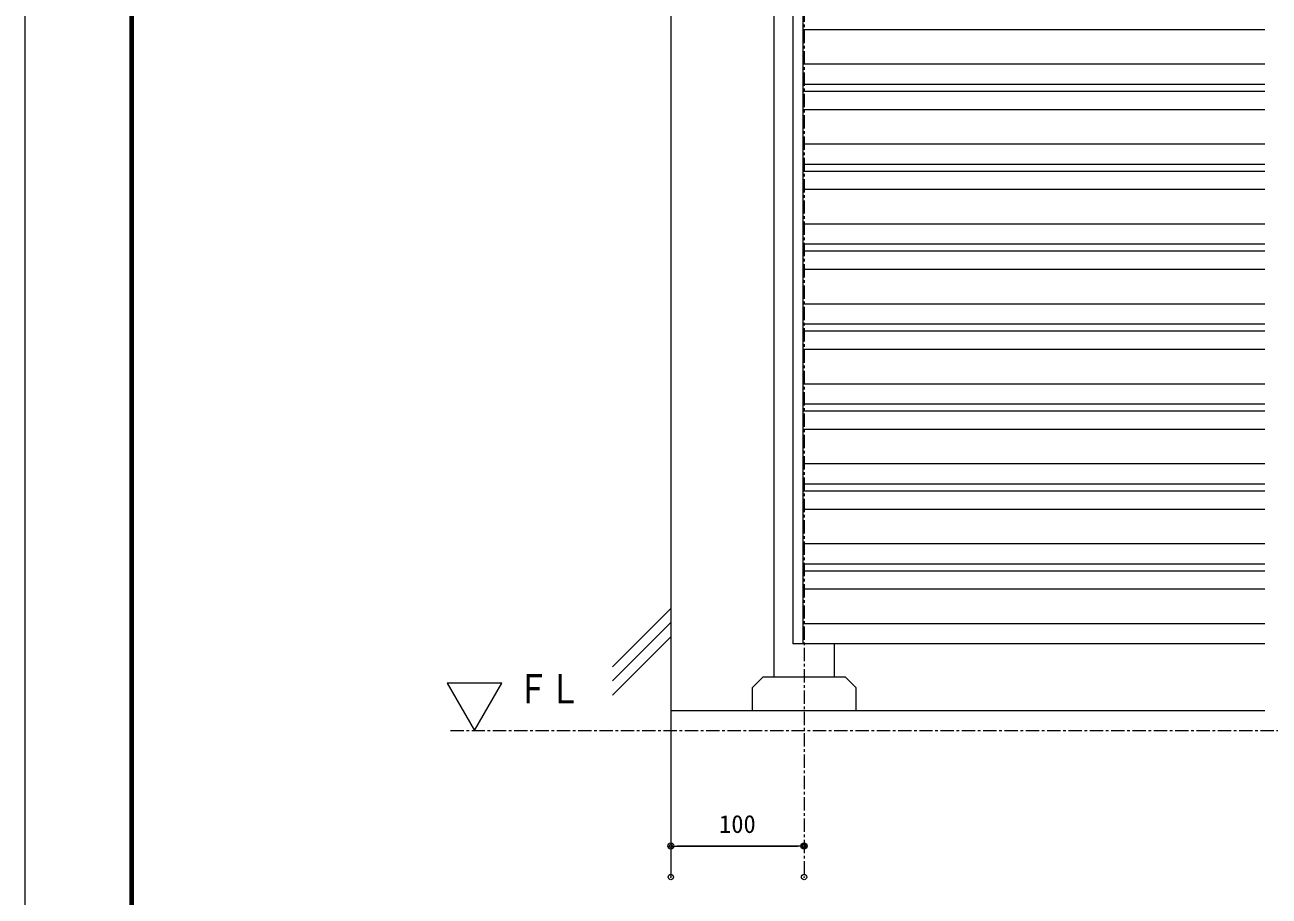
# Model space of a CAD drawing. Units: millimetres, scale not verified. Extents: x -1682 to 1682, y -1188 to 1188.
# Drawn here: x -1682 to -748, y -613 to 41 of the extents above; entities that cross this region are included whole.
import ezdxf
from ezdxf.enums import TextEntityAlignment as Align

# ---------------------------------------------------------------- set-up
doc = ezdxf.new("R2010")
doc.units = ezdxf.units.MM
doc.header["$LTSCALE"] = 8
doc.header["$PDMODE"] = 32
doc.header["$PDSIZE"] = 4
doc.linetypes.add('USER1', pattern=[2, 1.25, -0.25, 0.25, -0.25])
for name, color, linetype, lineweight in [('0-0_0', 7, 'Continuous', 18), ('0-1_DEFPOINTS', 7, 'Continuous', 18), ('0-5_WAKU', 7, 'Continuous', 18), ('0-7_2躯体線', 4, 'Continuous', 18), ('0-8_3中心線', 2, 'USER1', 18), ('0-E_4アルミ', 6, 'Continuous', 18), ('1-0_KIJUN-A', 2, 'USER1', 18)]:
    doc.layers.add(name, color=color, linetype=linetype, lineweight=lineweight)
doc.layers.add('1-7_1寸法', color=7, linetype='Continuous')
doc.styles.add('ＭＳ ゴシック', font='')
doc.styles.get('ＭＳ ゴシック').set_extended_font_data('MS Gothic')

# ---------------------------------------------------------------- blocks, each defined once
blk = doc.blocks.new('_ORIGIN2')
at = {"layer": '0-0_0'}
blk.add_line((-0.5, 0), (-1, 0), dxfattribs=at)
for radius in [0.5, 0.25]:
    blk.add_circle((0, 0), radius, dxfattribs=at)
blk = doc.blocks.new('D31')
at = {"layer": '0-1_DEFPOINTS'}
for p in [(-1051.733, -2319.038), (-1151.733, -2342.355), (-1051.733, -2342.355)]:
    blk.add_point(p, dxfattribs=at)
at = {"layer": '1-7_1寸法'}
blk.add_line((-1147.133, -2319.038), (-1056.333, -2319.038), dxfattribs=at)
at = {"layer": '1-7_1寸法', "xscale": 4.6, "yscale": 4.6, "rotation": 180}
blk.add_blockref('_ORIGIN2', (-1151.733, -2319.038), dxfattribs=at)
at = {"layer": '1-7_1寸法', "xscale": 4.6, "yscale": 4.6}
blk.add_blockref('_ORIGIN2', (-1051.733, -2319.038), dxfattribs=at)
at = {"layer": '1-7_1寸法', "style": 'ＭＳ ゴシック'}
blk.add_text('100', height=13.49, dxfattribs=at).set_placement((-1115.533, -2313.288), align=Align.BOTTOM_LEFT)

msp = doc.modelspace()

# ---------------------------------------------------------------- linework, layer by layer
at = {"layer": '0-0_0'}
for p, q in [((-1119.678, -448.894), (-1119.678, 596.106)), ((-1074.678, -423.894), (-1074.678, -448.894))]:
    msp.add_line(p, q, dxfattribs=at)
for points in [[(-1344.548, -488.894), (-1324.008, -453.317), (-1365.088, -453.317)], [(-1136.178, -473.894), (-1058.178, -473.894), (-1058.178, -456.894), (-1066.178, -448.894), (-1128.178, -448.894), (-1136.178, -456.894)]]:
    msp.add_lwpolyline(points, close=True, dxfattribs=at)
at = {"layer": '0-1_DEFPOINTS', "color": 5}
msp.add_lwpolyline([(-1682, 1188), (-1682, -1188), (1682, -1188)], dxfattribs=at)
at = {"layer": '0-5_WAKU'}
for p, q in [((-1603.2, 1133.2), (-1603.2, -1129.2)), ((-1602.6, 1132.6), (-1602.6, -1128.6)), ((-1602, 1132), (-1602, -1128)), ((-1601.4, 1131.4), (-1601.4, -1127.4)), ((-1600.8, 1130.8), (-1600.8, -1126.8))]:
    msp.add_line(p, q, dxfattribs=at)
at = {"layer": '0-7_2躯体線'}
for p, q in [((-1197.178, 709.606), (-1197.178, -598.894)), ((-1197.178, -397.224), (-1241.008, -441.054)), ((-1197.178, -407.833), (-1241.008, -451.663)), ((-1197.178, -418.441), (-1241.008, -462.272)), ((-1197.178, -473.894), (-751.384, -473.894))]:
    msp.add_line(p, q, dxfattribs=at)
at = {"layer": '0-8_3中心線'}
msp.add_line((-1097.178, 677.086), (-1097.178, -598.894), dxfattribs=at)
at = {"layer": '0-E_4アルミ'}
for p, q in [((-1105.678, 591.106), (-1105.678, -423.894)), ((-1098.178, 591.106), (-1098.178, -423.894)), ((-751.384, 37.106), (-1098.178, 37.106)), ((-751.384, 11.207), (-1098.178, 11.207)), ((-751.384, -3.894), (-1098.178, -3.894)), ((-1098.178, -8.894), (-751.384, -8.894)), ((-751.384, -22.894), (-1098.178, -22.894)), ((-751.384, -48.793), (-1098.178, -48.793)), ((-751.384, -63.894), (-1098.178, -63.894)), ((-1098.178, -68.894), (-751.384, -68.894)), ((-751.384, -82.894), (-1098.178, -82.894)), ((-751.384, -108.793), (-1098.178, -108.793)), ((-751.384, -123.894), (-1098.178, -123.894)), ((-1098.178, -128.894), (-751.384, -128.894)), ((-751.384, -142.894), (-1098.178, -142.894)), ((-751.384, -168.793), (-1098.178, -168.793)), ((-751.384, -183.894), (-1098.178, -183.894)), ((-1098.178, -188.894), (-751.384, -188.894)), ((-751.384, -202.894), (-1098.178, -202.894)), ((-751.384, -228.793), (-1098.178, -228.793)), ((-751.384, -243.894), (-1098.178, -243.894)), ((-1098.178, -248.894), (-751.384, -248.894)), ((-751.384, -262.894), (-1098.178, -262.894)), ((-751.384, -288.793), (-1098.178, -288.793)), ((-751.384, -303.894), (-1098.178, -303.894)), ((-1098.178, -308.894), (-751.384, -308.894)), ((-751.384, -322.894), (-1098.178, -322.894)), ((-751.384, -348.793), (-1098.178, -348.793)), ((-751.384, -363.894), (-1098.178, -363.894)), ((-1098.178, -368.894), (-751.384, -368.894)), ((-751.384, -382.894), (-1098.178, -382.894)), ((-751.384, -408.793), (-1098.178, -408.793)), ((-751.384, -423.894), (-1105.678, -423.894))]:
    msp.add_line(p, q, dxfattribs=at)
at = {"layer": '1-0_KIJUN-A'}
msp.add_line((-1362.66, -488.894), (264.192, -488.894), dxfattribs=at)

# ---------------------------------------------------------------- block references
at = {"layer": '1-7_1寸法'}
msp.add_blockref('D31', (-45.445, 1743.461), dxfattribs=at)

# ---------------------------------------------------------------- texts
at = {"layer": '0-0_0', "style": 'ＭＳ ゴシック', "width": 0.8}
msp.add_text('ＦＬ', height=21.99, dxfattribs=at).set_placement((-1312.591, -475.132), align=Align.BOTTOM_LEFT)

doc.saveas('drawing.dxf')
